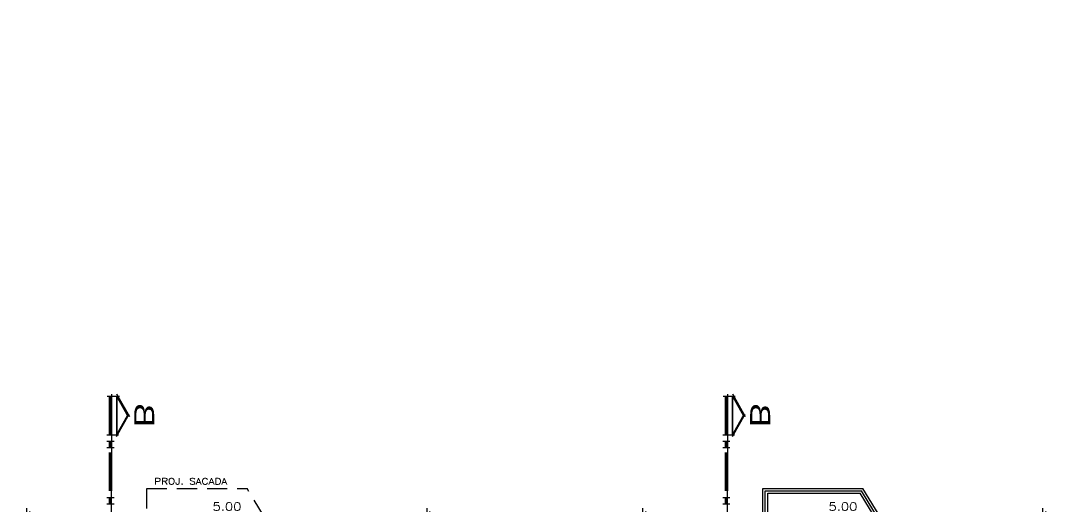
# Model space of a CAD drawing. Extents: x -6 to 123, y -41 to 65.
# Drawn here: x -3.36 to 9.5, y 8.57 to 14.64 of the extents above; entities that cross this region are included whole.
import ezdxf

# ---------------------------------------------------------------- set-up
doc = ezdxf.new("R2010")
doc.units = 0
doc.header["$MEASUREMENT"] = 0
doc.linetypes.add('ACAD_ISO10W100', pattern=[18.5, 12, -3, 0.5, -3])
doc.linetypes.add('DASHED2', pattern=[0.375, 0.25, -0.125])
doc.layers.get('0').update_dxf_attribs({"linetype": 'CONTINUOUS'})
doc.layers.get('DEFPOINTS').update_dxf_attribs({"linetype": 'CONTINUOUS'})
for name, color, linetype in [('CORRIMÃO', 2, 'CONTINUOUS'), ('CORTE', 6, 'CONTINUOUS'), ('CT', 1, 'CONTINUOUS'), ('LCORTE', 9, 'ACAD_ISO10W100'), ('PISO', 250, 'CONTINUOUS'), ('PROJEÇÃO', 1, 'DASHED2'), ('T1', 3, 'CONTINUOUS'), ('T2', 6, 'CONTINUOUS'), ('TELHA', 30, 'CONTINUOUS')]:
    doc.layers.add(name, color=color, linetype=linetype)
doc.styles.add('ARIAL', font='arial.ttf')
doc.styles.add('SIMPLEX', font='simplex.shx', dxfattribs={"width": 1.2})
doc.dimstyles.new('CT-50', dxfattribs={"dimtxt": 0.1, "dimasz": 0.08, "dimexe": 0.08, "dimexo": 0.05, "dimgap": 0.05, "dimtad": 1, "dimzin": 4, "dimdsep": 46, "dimtxsty": 'SIMPLEX', "dimblk1": 'OBLIQUE', "dimblk2": 'OBLIQUE', "dimsah": 1, "dimcen": 0.08, "dimdle": 0.08, "dimclrt": 3, "dimadec": 0, "dimazin": 0, "dimtfac": 1, "dimtmove": 0, "dimatfit": 3, "dimldrblk": 'OBLIQUE', "dimfxl": 1, "dimtolj": 1, "dimtzin": 4, "dimarcsym": 0})

# ---------------------------------------------------------------- blocks, each defined once
blk = doc.blocks.new('_OBLIQUE')
at = {"color": 0, "linetype": 'ByBlock'}
blk.add_line((-0.5, -0.5), (0.5, 0.5), dxfattribs=at)
blk = doc.blocks.new('*D12')
at = {"color": 0, "linetype": 'ByBlock'}
for p, q in [((-3.278, 7.848), (-3.278, 8.55)), ((1.722, 7.848), (1.722, 8.55)), ((1.802, 8.47), (-3.358, 8.47))]:
    blk.add_line(p, q, dxfattribs=at)
at = {"layer": 'DEFPOINTS', "color": 0, "linetype": 'ByBlock'}
for p in [(-3.278, 8.47), (-3.278, 7.798), (1.722, 7.798)]:
    blk.add_point(p, dxfattribs=at)
at = {"color": 0, "linetype": 'ByBlock', "xscale": 0.08, "yscale": 0.08, "zscale": 0.08, "rotation": 180}
blk.add_blockref('_OBLIQUE', (-3.278, 8.47), dxfattribs=at)
at = {"color": 0, "linetype": 'ByBlock', "xscale": 0.08, "yscale": 0.08, "zscale": 0.08}
blk.add_blockref('_OBLIQUE', (1.722, 8.47), dxfattribs=at)
at = {"color": 3, "linetype": 'ByBlock', "insert": (-0.778, 8.57), "char_height": 0.1, "attachment_point": 5, "style": 'SIMPLEX'}
blk.add_mtext('\\A1;5.00', dxfattribs=at)
blk = doc.blocks.new('*D65')
at = {"color": 0, "linetype": 'ByBlock'}
for p, q in [((-3.278, 7.848), (-3.278, 8.55)), ((1.722, 7.848), (1.722, 8.55)), ((1.802, 8.47), (-3.358, 8.47))]:
    blk.add_line(p, q, dxfattribs=at)
at = {"layer": 'DEFPOINTS', "color": 0, "linetype": 'ByBlock'}
for p in [(-3.278, 8.47), (-3.278, 7.798), (1.722, 7.798)]:
    blk.add_point(p, dxfattribs=at)
at = {"color": 0, "linetype": 'ByBlock', "xscale": 0.08, "yscale": 0.08, "zscale": 0.08, "rotation": 180}
blk.add_blockref('_OBLIQUE', (-3.278, 8.47), dxfattribs=at)
at = {"color": 0, "linetype": 'ByBlock', "xscale": 0.08, "yscale": 0.08, "zscale": 0.08}
blk.add_blockref('_OBLIQUE', (1.722, 8.47), dxfattribs=at)
at = {"color": 3, "linetype": 'ByBlock', "insert": (-0.778, 8.57), "char_height": 0.1, "attachment_point": 5, "style": 'SIMPLEX'}
blk.add_mtext('\\A1;5.00', dxfattribs=at)

msp = doc.modelspace()

# ---------------------------------------------------------------- linework, layer by layer
at = {"layer": 'CORRIMÃO'}
for p, q in [((5.948, 8.768), (7.151, 8.768)), ((5.948, 7.798), (5.948, 8.768)), ((7.742, 7.798), (7.151, 8.768)), ((5.978, 7.798), (5.978, 8.738)), ((5.978, 8.738), (7.135, 8.738)), ((7.707, 7.798), (7.135, 8.738))]:
    msp.add_line(p, q, dxfattribs=at)
at = {"layer": 'CORTE', "color": 2}
for p, q in [((-2.216, 8.769), (-2.216, 9.975)), ((-1.994, 9.693), (-2.153, 9.976)), ((5.48, 8.769), (5.48, 9.975)), ((5.702, 9.693), (5.543, 9.976)), ((-2.158, 9.444), (-1.999, 9.726)), ((5.538, 9.444), (5.697, 9.726)), ((-2.28, 9.467), (-2.132, 9.467)), ((-2.28, 9.387), (-2.19, 9.387)), ((5.416, 9.467), (5.563, 9.467)), ((5.416, 9.387), (5.506, 9.387)), ((-2.19, 9.306), (-2.28, 9.306)), ((5.506, 9.306), (5.416, 9.306)), ((-2.28, 8.682), (-2.19, 8.682)), ((5.416, 8.682), (5.506, 8.682)), ((-2.19, 8.601), (-2.28, 8.601)), ((5.506, 8.601), (5.416, 8.601))]:
    msp.add_line(p, q, dxfattribs=at)
for points, const_width in [([(-2.236, 9.467), (-2.236, 9.951)], 0.0403), ([(-2.156, 9.951), (-2.156, 9.467)], 0.0202), ([(-2.156, 9.467), (-2.02, 9.709), (-2.156, 9.951)], 0.0202), ([(5.459, 9.467), (5.459, 9.951)], 0.0403), ([(5.54, 9.467), (5.676, 9.709), (5.54, 9.951)], 0.0202), ([(5.54, 9.951), (5.54, 9.467)], 0.0202), ([(-2.236, 9.306), (-2.236, 9.387)], 0.0403), ([(5.459, 9.306), (5.459, 9.387)], 0.0403), ([(-2.236, 9.249), (-2.236, 8.765)], 0.0403), ([(5.459, 9.249), (5.459, 8.765)], 0.0403), ([(-2.236, 8.601), (-2.236, 8.682)], 0.0403), ([(5.459, 8.601), (5.459, 8.682)], 0.0403)]:
    msp.add_lwpolyline(points, dxfattribs=dict(at, const_width=const_width))
at = {"layer": 'LCORTE'}
for p, q in [((-2.224, 8.818), (-2.224, -14.084)), ((5.472, 8.818), (5.472, -14.084))]:
    msp.add_line(p, q, dxfattribs=at)
at = {"layer": 'PISO'}
for p, q in [((5.918, 7.798), (5.918, 8.798)), ((5.918, 8.798), (7.168, 8.798)), ((7.777, 7.798), (7.168, 8.798))]:
    msp.add_line(p, q, dxfattribs=at)
at = {"layer": 'PROJEÇÃO'}
for p, q in [((-1.778, 7.798), (-1.778, 8.798)), ((-1.778, 8.798), (-0.528, 8.798)), ((0.081, 7.798), (-0.528, 8.798))]:
    msp.add_line(p, q, dxfattribs=at)
at = {"layer": 'TELHA', "color": 2}
for p, q in [((-2.275, 9.951), (-2.123, 9.951)), ((5.421, 9.951), (5.573, 9.951))]:
    msp.add_line(p, q, dxfattribs=at)

# ---------------------------------------------------------------- texts
at = {"layer": 'CT', "color": 3, "insert": (5.648, 14.643), "char_height": 0.1, "attachment_point": 6, "style": 'SIMPLEX'}
msp.add_mtext('\\A1;', dxfattribs=at)
at = {"layer": 'T1', "style": 'SIMPLEX', "width": 1.2}
msp.add_text('PROJ. SACADA', height=0.08, dxfattribs=at).set_placement((-1.688, 8.846))
at = {"layer": 'T2', "style": 'ARIAL', "oblique": -180, "text_generation_flag": 4, "width": 1.3}
for p in [(-1.937, 9.562), (5.759, 9.562)]:
    msp.add_text('B', height=0.25, rotation=90, dxfattribs=at).set_placement(p)

# ---------------------------------------------------------------- dimensions: what is measured, and where the dimension line sits
at = {"layer": 'CT'}
dim = msp.add_linear_dim(base=(-3.278, 8.47), p1=(1.722, 7.798), p2=(-3.278, 7.798), dimstyle='CT-50', dxfattribs=at)
dim.commit()
dim.dimension.update_dxf_attribs({"geometry": '*D12', "text_midpoint": (-0.778, 8.57)})
dim = msp.add_linear_dim(base=(4.418, 8.47), p1=(9.418, 7.798), p2=(4.418, 7.798), dimstyle='CT-50', dxfattribs=at)
dim.commit()
dim.dimension.update_dxf_attribs({"geometry": '*D65', "text_midpoint": (6.918, 8.57), "insert": (7.696, 0)})

doc.saveas('drawing.dxf')
